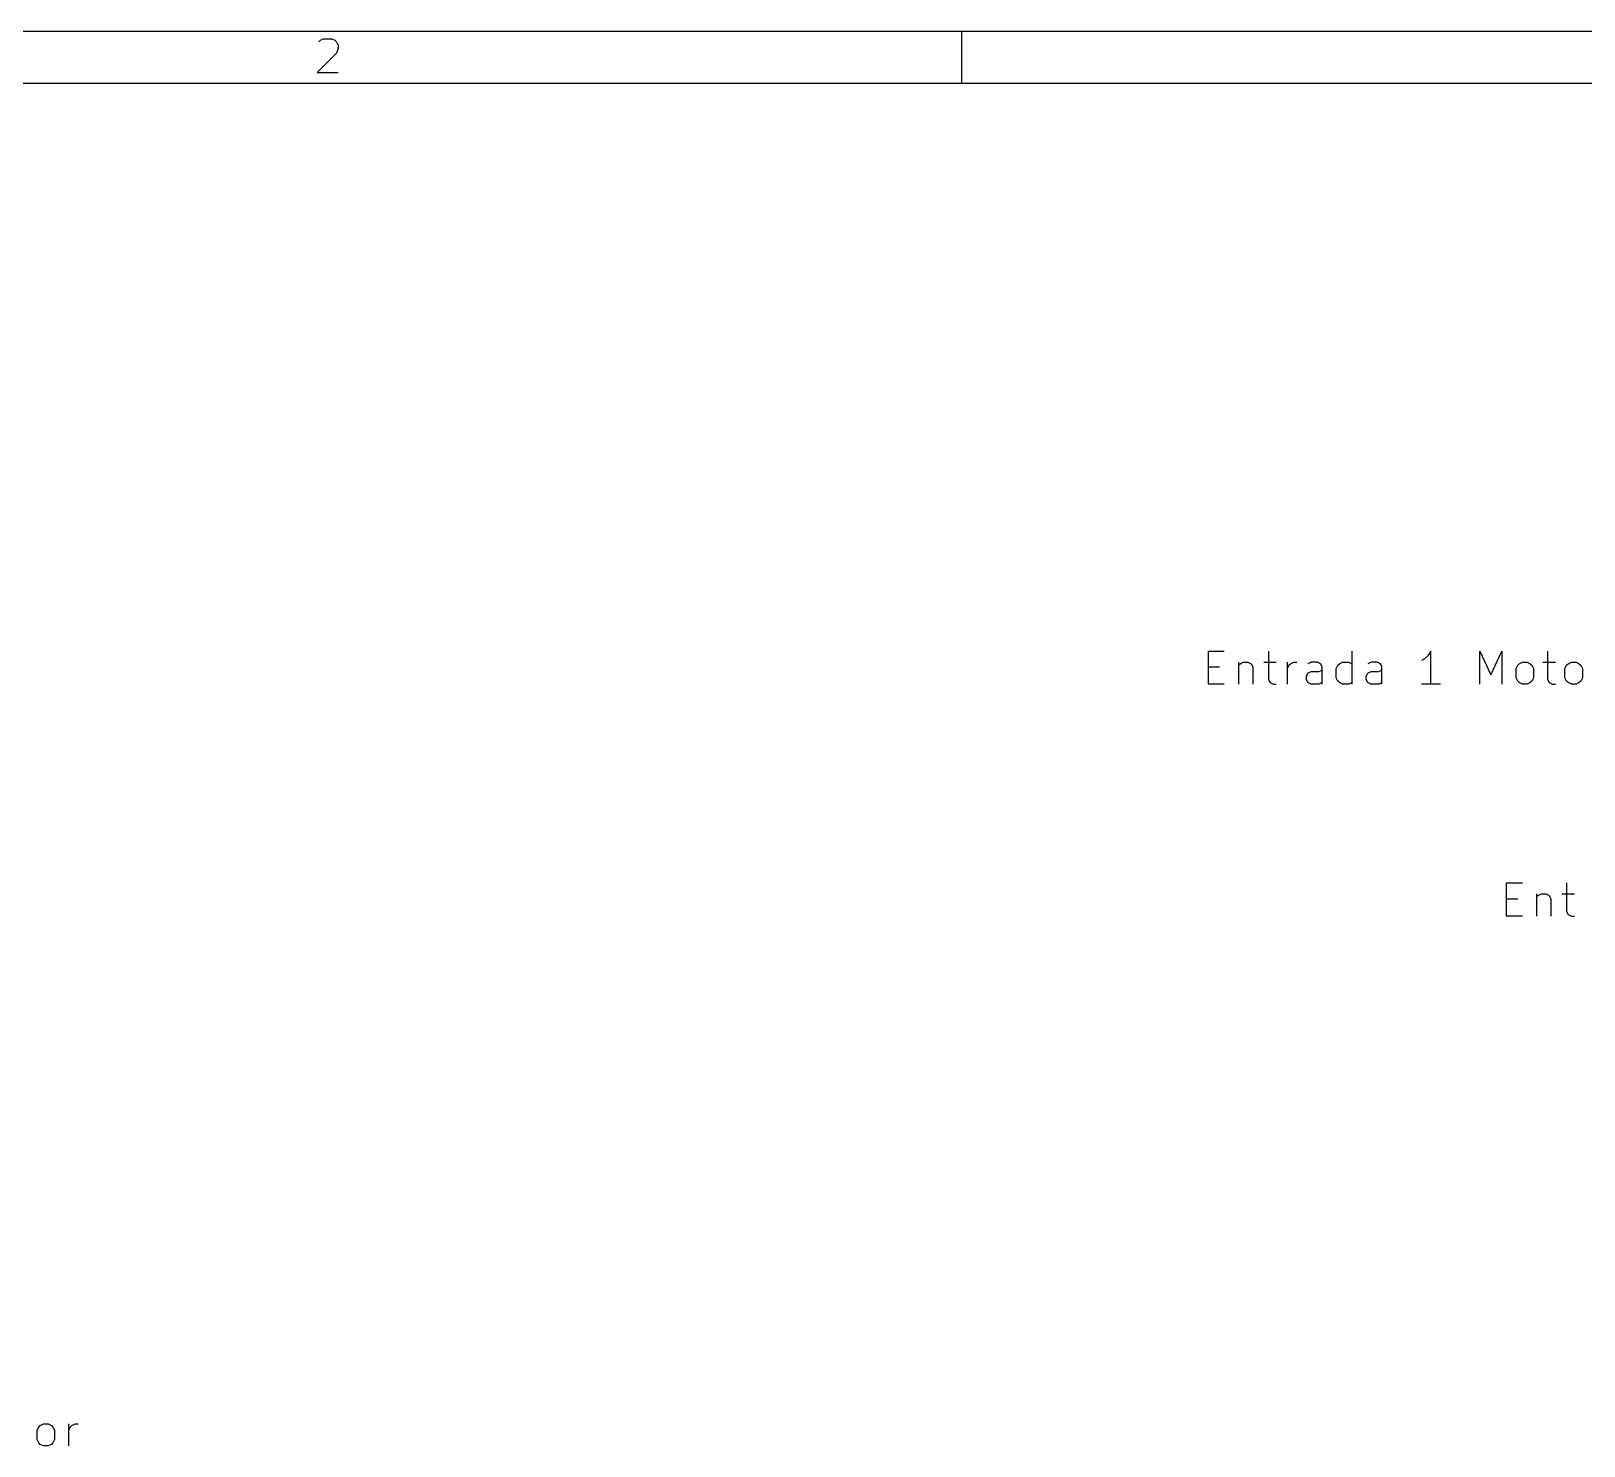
# Model space of a CAD drawing. Extents: x 0.4 to 11.3, y -7.9 to -0.4.
# Drawn here: x 2.926 to 5.27, y -2.53 to -0.394 of the extents above; entities that cross this region are included whole.
import ezdxf

# ---------------------------------------------------------------- set-up
doc = ezdxf.new("R2010")
doc.units = 0
doc.header["$MEASUREMENT"] = 0
doc.layers.add('GRAY1', color=251, linetype='CONTINUOUS')
doc.layers.add('RED2', color=1, linetype='CONTINUOUS')

msp = doc.modelspace()

# ---------------------------------------------------------------- linework, layer by layer
at = {"layer": 'GRAY1', "linetype": 'CONTINUOUS'}
for p, q in [((4.703, -1.3798), (4.703, -1.3298)), ((4.703, -1.3298), (4.7269, -1.3298)), ((4.7935, -1.3298), (4.7935, -1.3727)), ((4.9197, -1.3798), (4.9197, -1.3298)), ((5.0388, -1.3298), (5.034, -1.3369)), ((5.0388, -1.3798), (5.0388, -1.3298)), ((5.1126, -1.3798), (5.1126, -1.3298)), ((5.1126, -1.3298), (5.1292, -1.3655)), ((5.1292, -1.3655), (5.1459, -1.3298)), ((5.1459, -1.3298), (5.1459, -1.3798)), ((5.2149, -1.3298), (5.2149, -1.3727)), ((4.703, -1.3536), (4.7197, -1.3536)), ((4.7483, -1.3465), (4.7483, -1.3798)), ((4.7483, -1.3512), (4.7507, -1.3488)), ((4.7507, -1.3488), (4.7554, -1.3465)), ((4.7554, -1.3465), (4.7626, -1.3465)), ((4.7626, -1.3465), (4.7673, -1.3488)), ((4.7673, -1.3488), (4.7697, -1.3536)), ((4.7697, -1.3536), (4.7697, -1.3798)), ((4.7864, -1.3465), (4.8054, -1.3465)), ((4.8221, -1.3798), (4.8221, -1.3465)), ((4.8221, -1.356), (4.8245, -1.3512)), ((4.8245, -1.3512), (4.8269, -1.3488)), ((4.8269, -1.3488), (4.8316, -1.3465)), ((4.8316, -1.3465), (4.8364, -1.3465)), ((4.8578, -1.3465), (4.853, -1.3488)), ((4.8673, -1.3465), (4.8578, -1.3465)), ((4.8721, -1.3488), (4.8673, -1.3465)), ((4.8697, -1.3608), (4.8745, -1.3584)), ((4.8745, -1.3536), (4.8721, -1.3488)), ((4.8745, -1.3798), (4.8745, -1.3536)), ((4.8959, -1.356), (4.8983, -1.3512)), ((4.8959, -1.3703), (4.8959, -1.356)), ((4.8983, -1.3512), (4.9007, -1.3488)), ((4.9007, -1.3488), (4.9054, -1.3465)), ((4.9054, -1.3465), (4.9149, -1.3465)), ((4.9149, -1.3465), (4.9197, -1.3488)), ((4.9483, -1.3465), (4.9435, -1.3488)), ((4.9578, -1.3465), (4.9483, -1.3465)), ((4.9626, -1.3488), (4.9578, -1.3465)), ((4.9602, -1.3608), (4.9649, -1.3584)), ((4.9649, -1.3536), (4.9626, -1.3488)), ((4.9649, -1.3798), (4.9649, -1.3536)), ((5.0292, -1.3417), (5.0245, -1.3441)), ((5.034, -1.3369), (5.0292, -1.3417)), ((5.1673, -1.356), (5.1697, -1.3512)), ((5.1673, -1.3703), (5.1673, -1.356)), ((5.1697, -1.3512), (5.1721, -1.3488)), ((5.1721, -1.3488), (5.1768, -1.3465)), ((5.1768, -1.3465), (5.184, -1.3465)), ((5.184, -1.3465), (5.1887, -1.3488)), ((5.1887, -1.3488), (5.1911, -1.3512)), ((5.1911, -1.3512), (5.1935, -1.356)), ((5.1935, -1.356), (5.1935, -1.3703)), ((5.2078, -1.3465), (5.2268, -1.3465)), ((5.2411, -1.356), (5.2435, -1.3512)), ((5.2411, -1.3703), (5.2411, -1.356)), ((5.2435, -1.3512), (5.2459, -1.3488)), ((5.2459, -1.3488), (5.2507, -1.3465)), ((5.2507, -1.3465), (5.2578, -1.3465)), ((5.2578, -1.3465), (5.2626, -1.3488)), ((5.2626, -1.3488), (5.2649, -1.3512)), ((5.2649, -1.3512), (5.2673, -1.356)), ((5.2673, -1.356), (5.2673, -1.3703)), ((4.7269, -1.3798), (4.703, -1.3798)), ((4.7935, -1.3727), (4.7959, -1.3774)), ((4.7959, -1.3774), (4.8007, -1.3798)), ((4.8007, -1.3798), (4.8054, -1.3798)), ((4.8507, -1.3679), (4.853, -1.3631)), ((4.8507, -1.3727), (4.8507, -1.3679)), ((4.853, -1.3774), (4.8507, -1.3727)), ((4.853, -1.3631), (4.8578, -1.3608)), ((4.8578, -1.3798), (4.853, -1.3774)), ((4.8578, -1.3608), (4.8697, -1.3608)), ((4.8697, -1.3798), (4.8578, -1.3798)), ((4.8745, -1.3774), (4.8697, -1.3798)), ((4.8983, -1.375), (4.8959, -1.3703)), ((4.9007, -1.3774), (4.8983, -1.375)), ((4.9054, -1.3798), (4.9007, -1.3774)), ((4.9149, -1.3798), (4.9054, -1.3798)), ((4.9197, -1.3774), (4.9149, -1.3798)), ((4.9411, -1.3679), (4.9435, -1.3631)), ((4.9411, -1.3727), (4.9411, -1.3679)), ((4.9435, -1.3774), (4.9411, -1.3727)), ((4.9435, -1.3631), (4.9483, -1.3608)), ((4.9483, -1.3798), (4.9435, -1.3774)), ((4.9483, -1.3608), (4.9602, -1.3608)), ((4.9602, -1.3798), (4.9483, -1.3798)), ((4.9649, -1.3774), (4.9602, -1.3798)), ((5.053, -1.3798), (5.0245, -1.3798)), ((5.1697, -1.375), (5.1673, -1.3703)), ((5.1721, -1.3774), (5.1697, -1.375)), ((5.1768, -1.3798), (5.1721, -1.3774)), ((5.184, -1.3798), (5.1768, -1.3798)), ((5.1887, -1.3774), (5.184, -1.3798)), ((5.1911, -1.375), (5.1887, -1.3774)), ((5.1935, -1.3703), (5.1911, -1.375)), ((5.2149, -1.3727), (5.2173, -1.3774)), ((5.2173, -1.3774), (5.2221, -1.3798)), ((5.2221, -1.3798), (5.2268, -1.3798)), ((5.2435, -1.375), (5.2411, -1.3703)), ((5.2459, -1.3774), (5.2435, -1.375)), ((5.2507, -1.3798), (5.2459, -1.3774)), ((5.2578, -1.3798), (5.2507, -1.3798)), ((5.2626, -1.3774), (5.2578, -1.3798)), ((5.2649, -1.375), (5.2626, -1.3774)), ((5.2673, -1.3703), (5.2649, -1.375)), ((5.153, -1.7298), (5.153, -1.6798)), ((5.153, -1.6798), (5.1769, -1.6798)), ((5.2435, -1.6798), (5.2435, -1.7227)), ((5.153, -1.7036), (5.1697, -1.7036)), ((5.1983, -1.6965), (5.1983, -1.7298)), ((5.1983, -1.7012), (5.2007, -1.6988)), ((5.2007, -1.6988), (5.2054, -1.6965)), ((5.2054, -1.6965), (5.2126, -1.6965)), ((5.2126, -1.6965), (5.2173, -1.6988)), ((5.2173, -1.6988), (5.2197, -1.7036)), ((5.2197, -1.7036), (5.2197, -1.7298)), ((5.2364, -1.6965), (5.2554, -1.6965)), ((5.1769, -1.7298), (5.153, -1.7298)), ((5.2435, -1.7227), (5.2459, -1.7274)), ((5.2459, -1.7274), (5.2507, -1.7298)), ((5.2507, -1.7298), (5.2554, -1.7298)), ((2.935, -2.506), (2.9374, -2.5012)), ((2.935, -2.5203), (2.935, -2.506)), ((2.9374, -2.5012), (2.9398, -2.4988)), ((2.9398, -2.4988), (2.9446, -2.4965)), ((2.9446, -2.4965), (2.9517, -2.4965)), ((2.9517, -2.4965), (2.9565, -2.4988)), ((2.9565, -2.4988), (2.9589, -2.5012)), ((2.9589, -2.5012), (2.9612, -2.506)), ((2.9612, -2.506), (2.9612, -2.5203)), ((2.9827, -2.5298), (2.9827, -2.4965)), ((2.9827, -2.506), (2.985, -2.5012)), ((2.985, -2.5012), (2.9874, -2.4988)), ((2.9874, -2.4988), (2.9922, -2.4965)), ((2.9922, -2.4965), (2.9969, -2.4965)), ((2.9374, -2.525), (2.935, -2.5203)), ((2.9398, -2.5274), (2.9374, -2.525)), ((2.9446, -2.5298), (2.9398, -2.5274)), ((2.9517, -2.5298), (2.9446, -2.5298)), ((2.9565, -2.5274), (2.9517, -2.5298)), ((2.9589, -2.525), (2.9565, -2.5274)), ((2.9612, -2.5203), (2.9589, -2.525))]:
    msp.add_line(p, q, dxfattribs=at)
at = {"layer": 'RED2', "linetype": 'CONTINUOUS'}
for p, q in [((0.3937, -0.3937), (11.2993, -0.3937)), ((4.3307, -0.4724), (4.3307, -0.3937)), ((3.3601, -0.4101), (3.3625, -0.4077)), ((3.3625, -0.4077), (3.3674, -0.4053)), ((3.3674, -0.4053), (3.3796, -0.4053)), ((3.3796, -0.4053), (3.3845, -0.4077)), ((3.3845, -0.4077), (3.3869, -0.4101)), ((3.3869, -0.4101), (3.3893, -0.415)), ((3.3893, -0.4199), (3.3869, -0.4272)), ((3.3893, -0.415), (3.3893, -0.4199)), ((3.3869, -0.4272), (3.3576, -0.4564)), ((3.3576, -0.4564), (3.3893, -0.4564)), ((0.4724, -0.4724), (11.2206, -0.4724))]:
    msp.add_line(p, q, dxfattribs=at)

doc.saveas('drawing.dxf')
